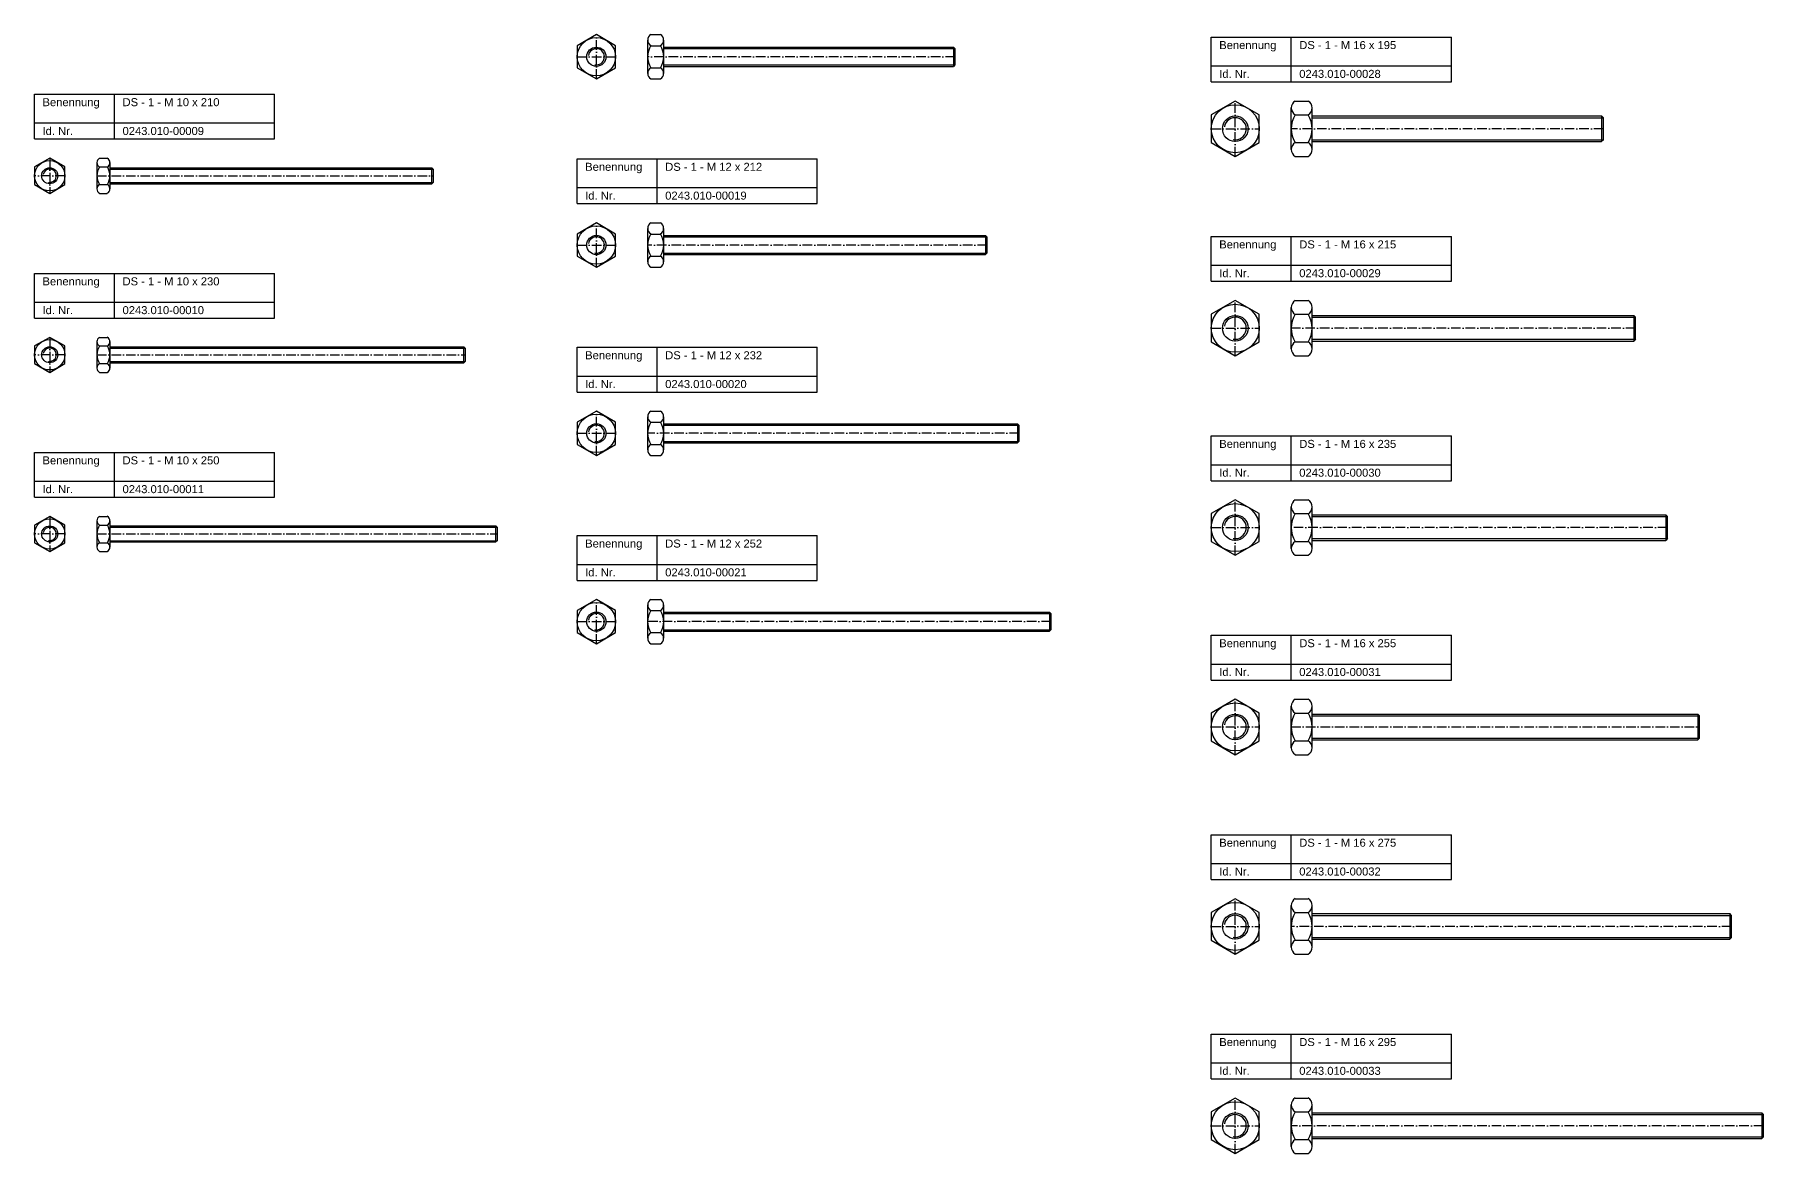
# Model space of a CAD drawing. Header units: millimetres. Extents: x 77 to 1993, y 1226 to 2936.
# Drawn here: x 77 to 1157, y 1491 to 2190 of the extents above; entities that cross this region are included whole.
import ezdxf

# ---------------------------------------------------------------- set-up
doc = ezdxf.new("R2010")
doc.units = ezdxf.units.MM
doc.header["$LTSCALE"] = 0.5
doc.linetypes.add('achse', pattern=[18, 12, -3, 0, -3])
doc.layers.add('HALFEN', color=2, linetype='CONTINUOUS')
doc.styles.add('ARIAL50', font='ARIAL.TTF', dxfattribs={"height": 5})

msp = doc.modelspace()

# ---------------------------------------------------------------- linework, layer by layer
at = {"layer": 'HALFEN', "color": 1, "linetype": 'achse'}
for p, q in [((428.2, 2162.3), (428.2, 2190)), ((416.2, 2176.1), (440.2, 2176.1)), ((652.2, 2176.1), (460.2, 2176.1)), ((827.3, 2113.8), (827.3, 2148.4)), ((812.3, 2131.1), (842.3, 2131.1)), ((1057.3, 2131.1), (862.3, 2131.1)), ((86.7, 2112.7), (86.7, 2090.7)), ((96.2, 2101.7), (77.2, 2101.7)), ((116.2, 2101.7), (326.2, 2101.7)), ((428.2, 2044.5), (428.2, 2072.3)), ((416.2, 2058.4), (440.2, 2058.4)), ((672.2, 2058.4), (460.2, 2058.4)), ((827.3, 1989.1), (827.3, 2023.8)), ((86.7, 2000.7), (86.7, 1978.8)), ((812.3, 2006.4), (842.3, 2006.4)), ((1077.3, 2006.4), (862.3, 2006.4)), ((96.2, 1989.8), (77.2, 1989.8)), ((116.2, 1989.8), (346.2, 1989.8)), ((428.2, 1926.8), (428.2, 1954.5)), ((416.2, 1940.7), (440.2, 1940.7)), ((692.2, 1940.7), (460.2, 1940.7)), ((827.3, 1864.5), (827.3, 1899.1)), ((86.7, 1888.8), (86.7, 1866.9)), ((812.3, 1881.8), (842.3, 1881.8)), ((1097.3, 1881.8), (862.3, 1881.8)), ((96.2, 1877.8), (77.2, 1877.8)), ((116.2, 1877.8), (366.2, 1877.8)), ((428.2, 1809.1), (428.2, 1836.8)), ((416.2, 1823), (440.2, 1823)), ((712.2, 1823), (460.2, 1823)), ((827.3, 1739.8), (827.3, 1774.5)), ((812.3, 1757.2), (842.3, 1757.2)), ((862.3, 1757.2), (1117.3, 1757.2)), ((827.3, 1615.2), (827.3, 1649.8)), ((812.3, 1632.5), (842.3, 1632.5)), ((1137.3, 1632.5), (862.3, 1632.5)), ((827.3, 1490.6), (827.3, 1525.2)), ((812.3, 1507.9), (842.3, 1507.9)), ((1157.3, 1507.9), (862.3, 1507.9))]:
    msp.add_line(p, q, dxfattribs=at)
at = {"layer": 'HALFEN'}
for p, q in [((460.2, 2186.5), (460.2, 2165.7)), ((462.2, 2190), (468.2, 2190)), ((462.2, 2183), (468.2, 2183)), ((470.2, 2186.5), (470.2, 2165.7)), ((470.2, 2182.1), (651.3, 2182.1)), ((652.2, 2181.2), (651.3, 2182.1)), ((651.3, 2182.1), (651.3, 2170.1)), ((812.3, 2188.4), (962.3, 2188.4)), ((812.3, 2160.4), (812.3, 2188.4)), ((862.3, 2160.4), (862.3, 2188.4)), ((962.3, 2160.4), (962.3, 2188.4)), ((470.2, 2181.2), (652.2, 2181.2)), ((470.2, 2171.1), (652.2, 2171.1)), ((652.2, 2171.1), (651.3, 2170.1)), ((652.2, 2181.2), (652.2, 2171.1)), ((462.2, 2169.2), (468.2, 2169.2)), ((462.2, 2162.3), (468.2, 2162.3)), ((470.2, 2170.1), (651.3, 2170.1)), ((812.3, 2170.4), (962.3, 2170.4)), ((812.3, 2160.4), (962.3, 2160.4)), ((77.2, 2152.7), (227.2, 2152.7)), ((77.2, 2124.7), (77.2, 2152.7)), ((127.2, 2124.7), (127.2, 2152.7)), ((227.2, 2124.7), (227.2, 2152.7)), ((862.3, 2118.1), (862.3, 2144.1)), ((864.8, 2148.4), (872.8, 2148.4)), ((864.8, 2139.7), (872.8, 2139.7)), ((875.3, 2118.1), (875.3, 2144.1)), ((875.3, 2139.1), (1056.2, 2139.1)), ((1057.3, 2138), (1056.2, 2139.1)), ((1056.2, 2139.1), (1056.2, 2123.1)), ((77.2, 2134.7), (227.2, 2134.7)), ((875.3, 2138), (1057.3, 2138)), ((1057.3, 2124.2), (1057.3, 2138)), ((77.2, 2124.7), (227.2, 2124.7)), ((864.8, 2122.4), (872.8, 2122.4)), ((875.3, 2124.2), (1057.3, 2124.2)), ((875.3, 2123.1), (1056.2, 2123.1)), ((1057.3, 2124.2), (1056.2, 2123.1)), ((86.7, 2112.7), (77.2, 2107.2)), ((77.2, 2107.2), (77.2, 2096.2)), ((96.2, 2107.2), (86.7, 2112.7)), ((96.2, 2096.2), (96.2, 2107.2)), ((116.2, 2109.9), (116.2, 2093.5)), ((117.8, 2112.7), (122.7, 2112.7)), ((117.8, 2107.2), (122.7, 2107.2)), ((124.2, 2109.9), (124.2, 2093.5)), ((124.2, 2106.7), (325.4, 2106.7)), ((325.4, 2096.7), (325.4, 2106.7)), ((326.2, 2105.9), (325.4, 2106.7)), ((416.2, 2112.3), (566.2, 2112.3)), ((416.2, 2084.3), (416.2, 2112.3)), ((466.2, 2084.3), (466.2, 2112.3)), ((566.2, 2084.3), (566.2, 2112.3)), ((864.8, 2113.8), (872.8, 2113.8)), ((77.2, 2096.2), (86.7, 2090.7)), ((86.7, 2090.7), (96.2, 2096.2)), ((117.8, 2096.2), (122.7, 2096.2)), ((124.2, 2105.9), (326.2, 2105.9)), ((124.2, 2097.5), (326.2, 2097.5)), ((124.2, 2096.7), (325.4, 2096.7)), ((326.2, 2097.5), (325.4, 2096.7)), ((326.2, 2105.9), (326.2, 2097.5)), ((117.8, 2090.7), (122.7, 2090.7)), ((416.2, 2094.3), (566.2, 2094.3)), ((416.2, 2084.3), (566.2, 2084.3)), ((460.2, 2068.8), (460.2, 2048)), ((462.2, 2072.3), (468.2, 2072.3)), ((462.2, 2065.3), (468.2, 2065.3)), ((470.2, 2068.8), (470.2, 2048)), ((470.2, 2064.4), (671.3, 2064.4)), ((470.2, 2063.5), (672.2, 2063.5)), ((671.3, 2064.4), (671.3, 2052.4)), ((672.2, 2063.5), (671.3, 2064.4)), ((672.2, 2063.5), (672.2, 2053.4)), ((812.3, 2063.8), (962.3, 2063.8)), ((812.3, 2035.8), (812.3, 2063.8)), ((862.3, 2035.8), (862.3, 2063.8)), ((962.3, 2035.8), (962.3, 2063.8)), ((470.2, 2053.4), (672.2, 2053.4)), ((470.2, 2052.4), (671.3, 2052.4)), ((672.2, 2053.4), (671.3, 2052.4)), ((462.2, 2051.5), (468.2, 2051.5)), ((462.2, 2044.5), (468.2, 2044.5)), ((812.3, 2045.8), (962.3, 2045.8)), ((77.2, 2040.7), (227.2, 2040.7)), ((77.2, 2012.7), (77.2, 2040.7)), ((127.2, 2012.7), (127.2, 2040.7)), ((227.2, 2012.7), (227.2, 2040.7)), ((812.3, 2035.8), (962.3, 2035.8)), ((77.2, 2022.7), (227.2, 2022.7)), ((864.8, 2023.8), (872.8, 2023.8)), ((77.2, 2012.7), (227.2, 2012.7)), ((862.3, 1993.5), (862.3, 2019.4)), ((864.8, 2015.1), (872.8, 2015.1)), ((875.3, 1993.5), (875.3, 2019.4)), ((875.3, 2014.4), (1076.2, 2014.4)), ((875.3, 2013.4), (1077.3, 2013.4)), ((1076.2, 2014.4), (1076.2, 1998.4)), ((1077.3, 2013.4), (1076.2, 2014.4)), ((1077.3, 1999.5), (1077.3, 2013.4)), ((86.7, 2000.7), (77.2, 1995.3)), ((96.2, 1995.3), (86.7, 2000.7)), ((117.8, 2000.7), (122.7, 2000.7)), ((875.3, 1999.5), (1077.3, 1999.5)), ((875.3, 1998.4), (1076.2, 1998.4)), ((1077.3, 1999.5), (1076.2, 1998.4)), ((77.2, 1995.3), (77.2, 1984.3)), ((96.2, 1984.3), (96.2, 1995.3)), ((116.2, 1998), (116.2, 1981.5)), ((117.8, 1995.3), (122.7, 1995.3)), ((124.2, 1998), (124.2, 1981.5)), ((124.2, 1994.8), (345.4, 1994.8)), ((124.2, 1994), (346.2, 1994)), ((345.4, 1984.8), (345.4, 1994.8)), ((346.2, 1994), (345.4, 1994.8)), ((346.2, 1994), (346.2, 1985.6)), ((416.2, 1994.5), (566.2, 1994.5)), ((416.2, 1966.5), (416.2, 1994.5)), ((466.2, 1966.5), (466.2, 1994.5)), ((566.2, 1966.5), (566.2, 1994.5)), ((864.8, 1997.8), (872.8, 1997.8)), ((864.8, 1989.1), (872.8, 1989.1)), ((77.2, 1984.3), (86.7, 1978.8)), ((86.7, 1978.8), (96.2, 1984.3)), ((117.8, 1984.3), (122.7, 1984.3)), ((117.8, 1978.8), (122.7, 1978.8)), ((124.2, 1985.6), (346.2, 1985.6)), ((124.2, 1984.8), (345.4, 1984.8)), ((346.2, 1985.6), (345.4, 1984.8)), ((416.2, 1976.5), (566.2, 1976.5)), ((416.2, 1966.5), (566.2, 1966.5)), ((460.2, 1951.1), (460.2, 1930.3)), ((462.2, 1954.5), (468.2, 1954.5)), ((462.2, 1947.6), (468.2, 1947.6)), ((470.2, 1951.1), (470.2, 1930.3)), ((470.2, 1946.7), (691.3, 1946.7)), ((470.2, 1945.7), (692.2, 1945.7)), ((692.2, 1945.7), (691.3, 1946.7)), ((691.3, 1946.7), (691.3, 1934.7)), ((692.2, 1945.7), (692.2, 1935.6)), ((462.2, 1933.8), (468.2, 1933.8)), ((470.2, 1935.6), (692.2, 1935.6)), ((470.2, 1934.7), (691.3, 1934.7)), ((692.2, 1935.6), (691.3, 1934.7)), ((812.3, 1939.1), (962.3, 1939.1)), ((812.3, 1911.1), (812.3, 1939.1)), ((862.3, 1911.1), (862.3, 1939.1)), ((962.3, 1911.1), (962.3, 1939.1)), ((77.2, 1928.8), (227.2, 1928.8)), ((77.2, 1900.8), (77.2, 1928.8)), ((127.2, 1900.8), (127.2, 1928.8)), ((227.2, 1900.8), (227.2, 1928.8)), ((462.2, 1926.8), (468.2, 1926.8)), ((812.3, 1921.1), (962.3, 1921.1)), ((77.2, 1910.8), (227.2, 1910.8)), ((812.3, 1911.1), (962.3, 1911.1)), ((77.2, 1900.8), (227.2, 1900.8)), ((862.3, 1868.8), (862.3, 1894.8)), ((864.8, 1899.1), (872.8, 1899.1)), ((864.8, 1890.5), (872.8, 1890.5)), ((875.3, 1868.8), (875.3, 1894.8)), ((86.7, 1888.8), (77.2, 1883.3)), ((77.2, 1883.3), (77.2, 1872.3)), ((96.2, 1883.3), (86.7, 1888.8)), ((96.2, 1872.3), (96.2, 1883.3)), ((116.2, 1886.1), (116.2, 1869.6)), ((117.8, 1888.8), (122.7, 1888.8)), ((117.8, 1883.3), (122.7, 1883.3)), ((124.2, 1886.1), (124.2, 1869.6)), ((124.2, 1882.8), (365.4, 1882.8)), ((124.2, 1882), (366.2, 1882)), ((365.4, 1872.8), (365.4, 1882.8)), ((366.2, 1882), (365.4, 1882.8)), ((366.2, 1882), (366.2, 1873.6)), ((875.3, 1889.8), (1096.2, 1889.8)), ((875.3, 1888.7), (1097.3, 1888.7)), ((1097.3, 1888.7), (1096.2, 1889.8)), ((1096.2, 1889.8), (1096.2, 1873.8)), ((1097.3, 1874.9), (1097.3, 1888.7)), ((77.2, 1872.3), (86.7, 1866.9)), ((86.7, 1866.9), (96.2, 1872.3)), ((117.8, 1872.3), (122.7, 1872.3)), ((124.2, 1873.6), (366.2, 1873.6)), ((124.2, 1872.8), (365.4, 1872.8)), ((366.2, 1873.6), (365.4, 1872.8)), ((416.2, 1876.8), (566.2, 1876.8)), ((416.2, 1848.8), (416.2, 1876.8)), ((466.2, 1848.8), (466.2, 1876.8)), ((566.2, 1848.8), (566.2, 1876.8)), ((864.8, 1873.1), (872.8, 1873.1)), ((875.3, 1874.9), (1097.3, 1874.9)), ((875.3, 1873.8), (1096.2, 1873.8)), ((1097.3, 1874.9), (1096.2, 1873.8)), ((117.8, 1866.9), (122.7, 1866.9)), ((416.2, 1858.8), (566.2, 1858.8)), ((864.8, 1864.5), (872.8, 1864.5)), ((416.2, 1848.8), (566.2, 1848.8)), ((462.2, 1836.8), (468.2, 1836.8)), ((460.2, 1833.4), (460.2, 1812.6)), ((462.2, 1829.9), (468.2, 1829.9)), ((470.2, 1833.4), (470.2, 1812.6)), ((470.2, 1829), (711.3, 1829)), ((470.2, 1828), (712.2, 1828)), ((711.3, 1829), (711.3, 1817)), ((712.2, 1828), (711.3, 1829)), ((712.2, 1828), (712.2, 1817.9)), ((462.2, 1816.1), (468.2, 1816.1)), ((470.2, 1817.9), (712.2, 1817.9)), ((470.2, 1817), (711.3, 1817)), ((712.2, 1817.9), (711.3, 1817)), ((812.3, 1814.5), (962.3, 1814.5)), ((812.3, 1786.5), (812.3, 1814.5)), ((862.3, 1786.5), (862.3, 1814.5)), ((962.3, 1786.5), (962.3, 1814.5)), ((462.2, 1809.1), (468.2, 1809.1)), ((812.3, 1796.5), (962.3, 1796.5)), ((812.3, 1786.5), (962.3, 1786.5)), ((864.8, 1774.5), (872.8, 1774.5)), ((862.3, 1744.2), (862.3, 1770.2)), ((864.8, 1765.8), (872.8, 1765.8)), ((875.3, 1744.2), (875.3, 1770.2)), ((875.3, 1765.2), (1116.2, 1765.2)), ((875.3, 1764.1), (1117.3, 1764.1)), ((1116.2, 1765.2), (1116.2, 1749.2)), ((1117.3, 1764.1), (1116.2, 1765.2)), ((1117.3, 1750.2), (1117.3, 1764.1)), ((875.3, 1750.2), (1117.3, 1750.2)), ((1117.3, 1750.2), (1116.2, 1749.2)), ((864.8, 1748.5), (872.8, 1748.5)), ((864.8, 1739.8), (872.8, 1739.8)), ((875.3, 1749.2), (1116.2, 1749.2)), ((812.3, 1689.8), (962.3, 1689.8)), ((812.3, 1661.8), (812.3, 1689.8)), ((862.3, 1661.8), (862.3, 1689.8)), ((962.3, 1661.8), (962.3, 1689.8)), ((812.3, 1671.8), (962.3, 1671.8)), ((812.3, 1661.8), (962.3, 1661.8)), ((862.3, 1619.5), (862.3, 1645.5)), ((864.8, 1649.8), (872.8, 1649.8)), ((875.3, 1619.5), (875.3, 1645.5)), ((864.8, 1641.2), (872.8, 1641.2)), ((875.3, 1640.5), (1136.2, 1640.5)), ((875.3, 1639.4), (1137.3, 1639.4)), ((1137.3, 1639.4), (1136.2, 1640.5)), ((1136.2, 1640.5), (1136.2, 1624.5)), ((1137.3, 1625.6), (1137.3, 1639.4)), ((864.8, 1623.9), (872.8, 1623.9)), ((875.3, 1625.6), (1137.3, 1625.6)), ((875.3, 1624.5), (1136.2, 1624.5)), ((1137.3, 1625.6), (1136.2, 1624.5)), ((864.8, 1615.2), (872.8, 1615.2)), ((812.3, 1565.2), (962.3, 1565.2)), ((812.3, 1537.2), (812.3, 1565.2)), ((862.3, 1537.2), (862.3, 1565.2)), ((962.3, 1537.2), (962.3, 1565.2)), ((812.3, 1547.2), (962.3, 1547.2)), ((812.3, 1537.2), (962.3, 1537.2)), ((864.8, 1525.2), (872.8, 1525.2)), ((862.3, 1494.9), (862.3, 1520.9)), ((864.8, 1516.5), (872.8, 1516.5)), ((875.3, 1494.9), (875.3, 1520.9)), ((875.3, 1515.9), (1156.2, 1515.9)), ((875.3, 1514.8), (1157.3, 1514.8)), ((1157.3, 1514.8), (1156.2, 1515.9)), ((1156.2, 1515.9), (1156.2, 1499.9)), ((1157.3, 1501), (1157.3, 1514.8)), ((864.8, 1499.2), (872.8, 1499.2)), ((864.8, 1490.6), (872.8, 1490.6)), ((875.3, 1501), (1157.3, 1501)), ((875.3, 1499.9), (1156.2, 1499.9)), ((1157.3, 1501), (1156.2, 1499.9))]:
    msp.add_line(p, q, dxfattribs=at)
for points in [[(416.2, 2169.2), (428.2, 2162.3), (440.2, 2169.2), (440.2, 2183), (428.2, 2190), (416.2, 2183)], [(812.3, 2122.4), (827.3, 2113.8), (842.3, 2122.4), (842.3, 2139.7), (827.3, 2148.4), (812.3, 2139.7)], [(416.2, 2051.5), (428.2, 2044.5), (440.2, 2051.5), (440.2, 2065.3), (428.2, 2072.3), (416.2, 2065.3)], [(812.3, 1997.8), (827.3, 1989.1), (842.3, 1997.8), (842.3, 2015.1), (827.3, 2023.8), (812.3, 2015.1)], [(416.2, 1933.8), (428.2, 1926.8), (440.2, 1933.8), (440.2, 1947.6), (428.2, 1954.5), (416.2, 1947.6)], [(812.3, 1873.1), (827.3, 1864.5), (842.3, 1873.1), (842.3, 1890.5), (827.3, 1899.1), (812.3, 1890.5)], [(416.2, 1816.1), (428.2, 1809.1), (440.2, 1816.1), (440.2, 1829.9), (428.2, 1836.8), (416.2, 1829.9)], [(812.3, 1748.5), (827.3, 1739.8), (842.3, 1748.5), (842.3, 1765.8), (827.3, 1774.5), (812.3, 1765.8)], [(812.3, 1623.9), (827.3, 1615.2), (842.3, 1623.9), (842.3, 1641.2), (827.3, 1649.8), (812.3, 1641.2)], [(812.3, 1499.2), (827.3, 1490.6), (842.3, 1499.2), (842.3, 1516.5), (827.3, 1525.2), (812.3, 1516.5)]]:
    msp.add_lwpolyline(points, close=True, dxfattribs=at)
for centre, radius in [((428.2, 2176.1), 12), ((428.2, 2176.1), 6), ((827.3, 2131.1), 15), ((827.3, 2131.1), 8), ((86.7, 2101.7), 9.5), ((86.7, 2101.7), 5), ((428.2, 2058.4), 12), ((428.2, 2058.4), 6), ((827.3, 2006.4), 15), ((827.3, 2006.4), 8), ((86.7, 1989.8), 9.5), ((86.7, 1989.8), 5), ((428.2, 1940.7), 12), ((428.2, 1940.7), 6), ((827.3, 1881.8), 15), ((86.7, 1877.8), 9.5), ((86.7, 1877.8), 5), ((827.3, 1881.8), 8), ((428.2, 1823), 12), ((428.2, 1823), 6), ((827.3, 1757.2), 15), ((827.3, 1757.2), 8), ((827.3, 1632.5), 15), ((827.3, 1632.5), 8), ((827.3, 1507.9), 15), ((827.3, 1507.9), 8)]:
    msp.add_circle(centre, radius, dxfattribs=at)
for centre, radius, start, end in [((464.3, 2186.5), 4, 120, 240), ((473.2, 2176.1), 13, 147.7958, 212.2042), ((466.2, 2186.5), 4, 300, 60), ((457.3, 2176.1), 13, 327.7958, 32.2042), ((464.3, 2165.7), 4, 120, 240), ((462.2, 2169.2), 1.0725e-12, 297.9946, 237.9946), ((468.2, 2169.2), 1.0725e-12, 302.0054, 242.0054), ((466.2, 2165.7), 4, 300, 60), ((867.3, 2144.1), 5, 120, 240), ((878.5, 2131.1), 16.3, 147.7958, 212.2042), ((870.3, 2144.1), 5, 300, 60), ((859, 2131.1), 16.3, 327.7958, 32.2042), ((867.3, 2118.1), 5, 120, 240), ((864.8, 2122.4), 1.421e-13, 316.5966, 69.444), ((870.3, 2118.1), 5, 300, 60), ((119.4, 2109.9), 3.17, 120, 240), ((126.5, 2101.7), 10.3, 147.7958, 212.2042), ((121.1, 2109.9), 3.17, 300, 60), ((114, 2101.7), 10.3, 327.7958, 32.2042), ((119.4, 2093.5), 3.17, 120, 240), ((121.1, 2093.5), 3.17, 300, 60), ((464.3, 2068.8), 4, 120, 240), ((473.2, 2058.4), 13, 147.7958, 212.2042), ((466.2, 2068.8), 4, 300, 60), ((457.3, 2058.4), 13, 327.7958, 32.2042), ((464.3, 2048), 4, 120, 240), ((462.2, 2051.5), 1.0725e-12, 297.9946, 237.9946), ((466.2, 2048), 4, 300, 60), ((468.2, 2051.5), 1.0725e-12, 302.0054, 242.0054), ((867.3, 2019.4), 5, 120, 240), ((870.3, 2019.4), 5, 300, 60), ((878.5, 2006.4), 16.3, 147.7958, 212.2042), ((859, 2006.4), 16.3, 327.7958, 32.2042), ((119.4, 1998), 3.17, 120, 240), ((121.1, 1998), 3.17, 300, 60), ((126.5, 1989.8), 10.3, 147.7958, 212.2042), ((114, 1989.8), 10.3, 327.7958, 32.2042), ((867.3, 1993.5), 5, 120, 240), ((864.8, 1997.8), 1.421e-13, 316.5966, 69.444), ((870.3, 1993.5), 5, 300, 60), ((119.4, 1981.5), 3.17, 120, 240), ((121.1, 1981.5), 3.17, 300, 60), ((464.3, 1951.1), 4, 120, 240), ((473.2, 1940.7), 13, 147.7958, 212.2042), ((466.2, 1951.1), 4, 300, 60), ((457.3, 1940.7), 13, 327.7958, 32.2042), ((464.3, 1930.3), 4, 120, 240), ((462.2, 1933.8), 1.0725e-12, 297.9946, 237.9946), ((466.2, 1930.3), 4, 300, 60), ((468.2, 1933.8), 1.0725e-12, 302.0054, 242.0054), ((867.3, 1894.8), 5, 120, 240), ((878.5, 1881.8), 16.3, 147.7958, 212.2042), ((870.3, 1894.8), 5, 300, 60), ((859, 1881.8), 16.3, 327.7958, 32.2042), ((119.4, 1886.1), 3.17, 120, 240), ((126.5, 1877.8), 10.3, 147.7958, 212.2042), ((121.1, 1886.1), 3.17, 300, 60), ((114, 1877.8), 10.3, 327.7958, 32.2042), ((119.4, 1869.6), 3.17, 120, 240), ((121.1, 1869.6), 3.17, 300, 60), ((867.3, 1868.8), 5, 120, 240), ((864.8, 1873.1), 1.421e-13, 316.5966, 69.444), ((870.3, 1868.8), 5, 300, 60), ((464.3, 1833.4), 4, 120, 240), ((466.2, 1833.4), 4, 300, 60), ((473.2, 1823), 13, 147.7958, 212.2042), ((457.3, 1823), 13, 327.7958, 32.2042), ((464.3, 1812.6), 4, 120, 240), ((462.2, 1816.1), 1.0725e-12, 297.9946, 237.9946), ((466.2, 1812.6), 4, 300, 60), ((468.2, 1816.1), 1.0725e-12, 302.0054, 242.0054), ((867.3, 1770.2), 5, 120, 240), ((870.3, 1770.2), 5, 300, 60), ((878.5, 1757.2), 16.3, 147.7958, 212.2042), ((859, 1757.2), 16.3, 327.7958, 32.2042), ((867.3, 1744.2), 5, 120, 240), ((864.8, 1748.5), 1.421e-13, 316.5966, 69.444), ((870.3, 1744.2), 5, 300, 60), ((867.3, 1645.5), 5, 120, 240), ((870.3, 1645.5), 5, 300, 60), ((878.5, 1632.5), 16.3, 147.7958, 212.2042), ((859, 1632.5), 16.3, 327.7958, 32.2042), ((867.3, 1619.5), 5, 120, 240), ((864.8, 1623.9), 1.421e-13, 316.5966, 69.444), ((870.3, 1619.5), 5, 300, 60), ((867.3, 1520.9), 5, 120, 240), ((870.3, 1520.9), 5, 300, 60), ((878.5, 1507.9), 16.3, 147.7958, 212.2042), ((859, 1507.9), 16.3, 327.7958, 32.2042), ((867.3, 1494.9), 5, 120, 240), ((864.8, 1499.2), 1.421e-13, 316.5966, 69.444), ((870.3, 1494.9), 5, 300, 60)]:
    msp.add_arc(centre, radius, start, end, dxfattribs=at)
at = {"layer": 'HALFEN', "color": 1}
for centre, radius in [((428.2, 2176.1), 5.05), ((827.3, 2131.1), 6.92), ((86.7, 2101.7), 4.19), ((428.2, 2058.4), 5.05), ((827.3, 2006.4), 6.92), ((86.7, 1989.8), 4.19), ((428.2, 1940.7), 5.05), ((86.7, 1877.8), 4.19), ((827.3, 1881.8), 6.92), ((428.2, 1823), 5.05), ((827.3, 1757.2), 6.92), ((827.3, 1632.5), 6.92), ((827.3, 1507.9), 6.92)]:
    msp.add_arc(centre, radius, 260, 170, dxfattribs=at)

# ---------------------------------------------------------------- texts
at = {"layer": 'HALFEN', "style": 'ARIAL50'}
for s, p in [('Benennung', (817.3, 2180.9)), ('DS - 1 - M 16 x 195', (867.3, 2180.9)), ('Id. Nr.', (817.3, 2162.9)), ('0243.010-00028', (867.3, 2162.9)), ('Benennung', (82.2, 2145.2)), ('DS - 1 - M 10 x 210', (132.2, 2145.2)), ('Id. Nr.', (82.2, 2127.2)), ('0243.010-00009', (132.2, 2127.2)), ('Benennung', (421.2, 2104.8)), ('DS - 1 - M 12 x 212', (471.2, 2104.8)), ('Id. Nr.', (421.2, 2086.8)), ('0243.010-00019', (471.2, 2086.8)), ('Benennung', (817.3, 2056.3)), ('DS - 1 - M 16 x 215', (867.3, 2056.3)), ('Id. Nr.', (817.3, 2038.3)), ('0243.010-00029', (867.3, 2038.3)), ('Benennung', (82.2, 2033.2)), ('DS - 1 - M 10 x 230', (132.2, 2033.2)), ('Id. Nr.', (82.2, 2015.2)), ('0243.010-00010', (132.2, 2015.2)), ('Benennung', (421.2, 1987)), ('DS - 1 - M 12 x 232', (471.2, 1987)), ('Id. Nr.', (421.2, 1969)), ('0243.010-00020', (471.2, 1969)), ('Benennung', (817.3, 1931.6)), ('DS - 1 - M 16 x 235', (867.3, 1931.6)), ('Benennung', (82.2, 1921.3)), ('DS - 1 - M 10 x 250', (132.2, 1921.3)), ('Id. Nr.', (817.3, 1913.6)), ('0243.010-00030', (867.3, 1913.6)), ('Id. Nr.', (82.2, 1903.3)), ('0243.010-00011', (132.2, 1903.3)), ('Benennung', (421.2, 1869.3)), ('DS - 1 - M 12 x 252', (471.2, 1869.3)), ('Id. Nr.', (421.2, 1851.3)), ('0243.010-00021', (471.2, 1851.3)), ('Benennung', (817.3, 1807)), ('DS - 1 - M 16 x 255', (867.3, 1807)), ('Id. Nr.', (817.3, 1789)), ('0243.010-00031', (867.3, 1789)), ('Benennung', (817.3, 1682.3)), ('DS - 1 - M 16 x 275', (867.3, 1682.3)), ('Id. Nr.', (817.3, 1664.3)), ('0243.010-00032', (867.3, 1664.3)), ('Benennung', (817.3, 1557.7)), ('DS - 1 - M 16 x 295', (867.3, 1557.7)), ('Id. Nr.', (817.3, 1539.7)), ('0243.010-00033', (867.3, 1539.7))]:
    msp.add_text(s, height=5, dxfattribs=at).set_placement(p)

doc.saveas('drawing.dxf')
